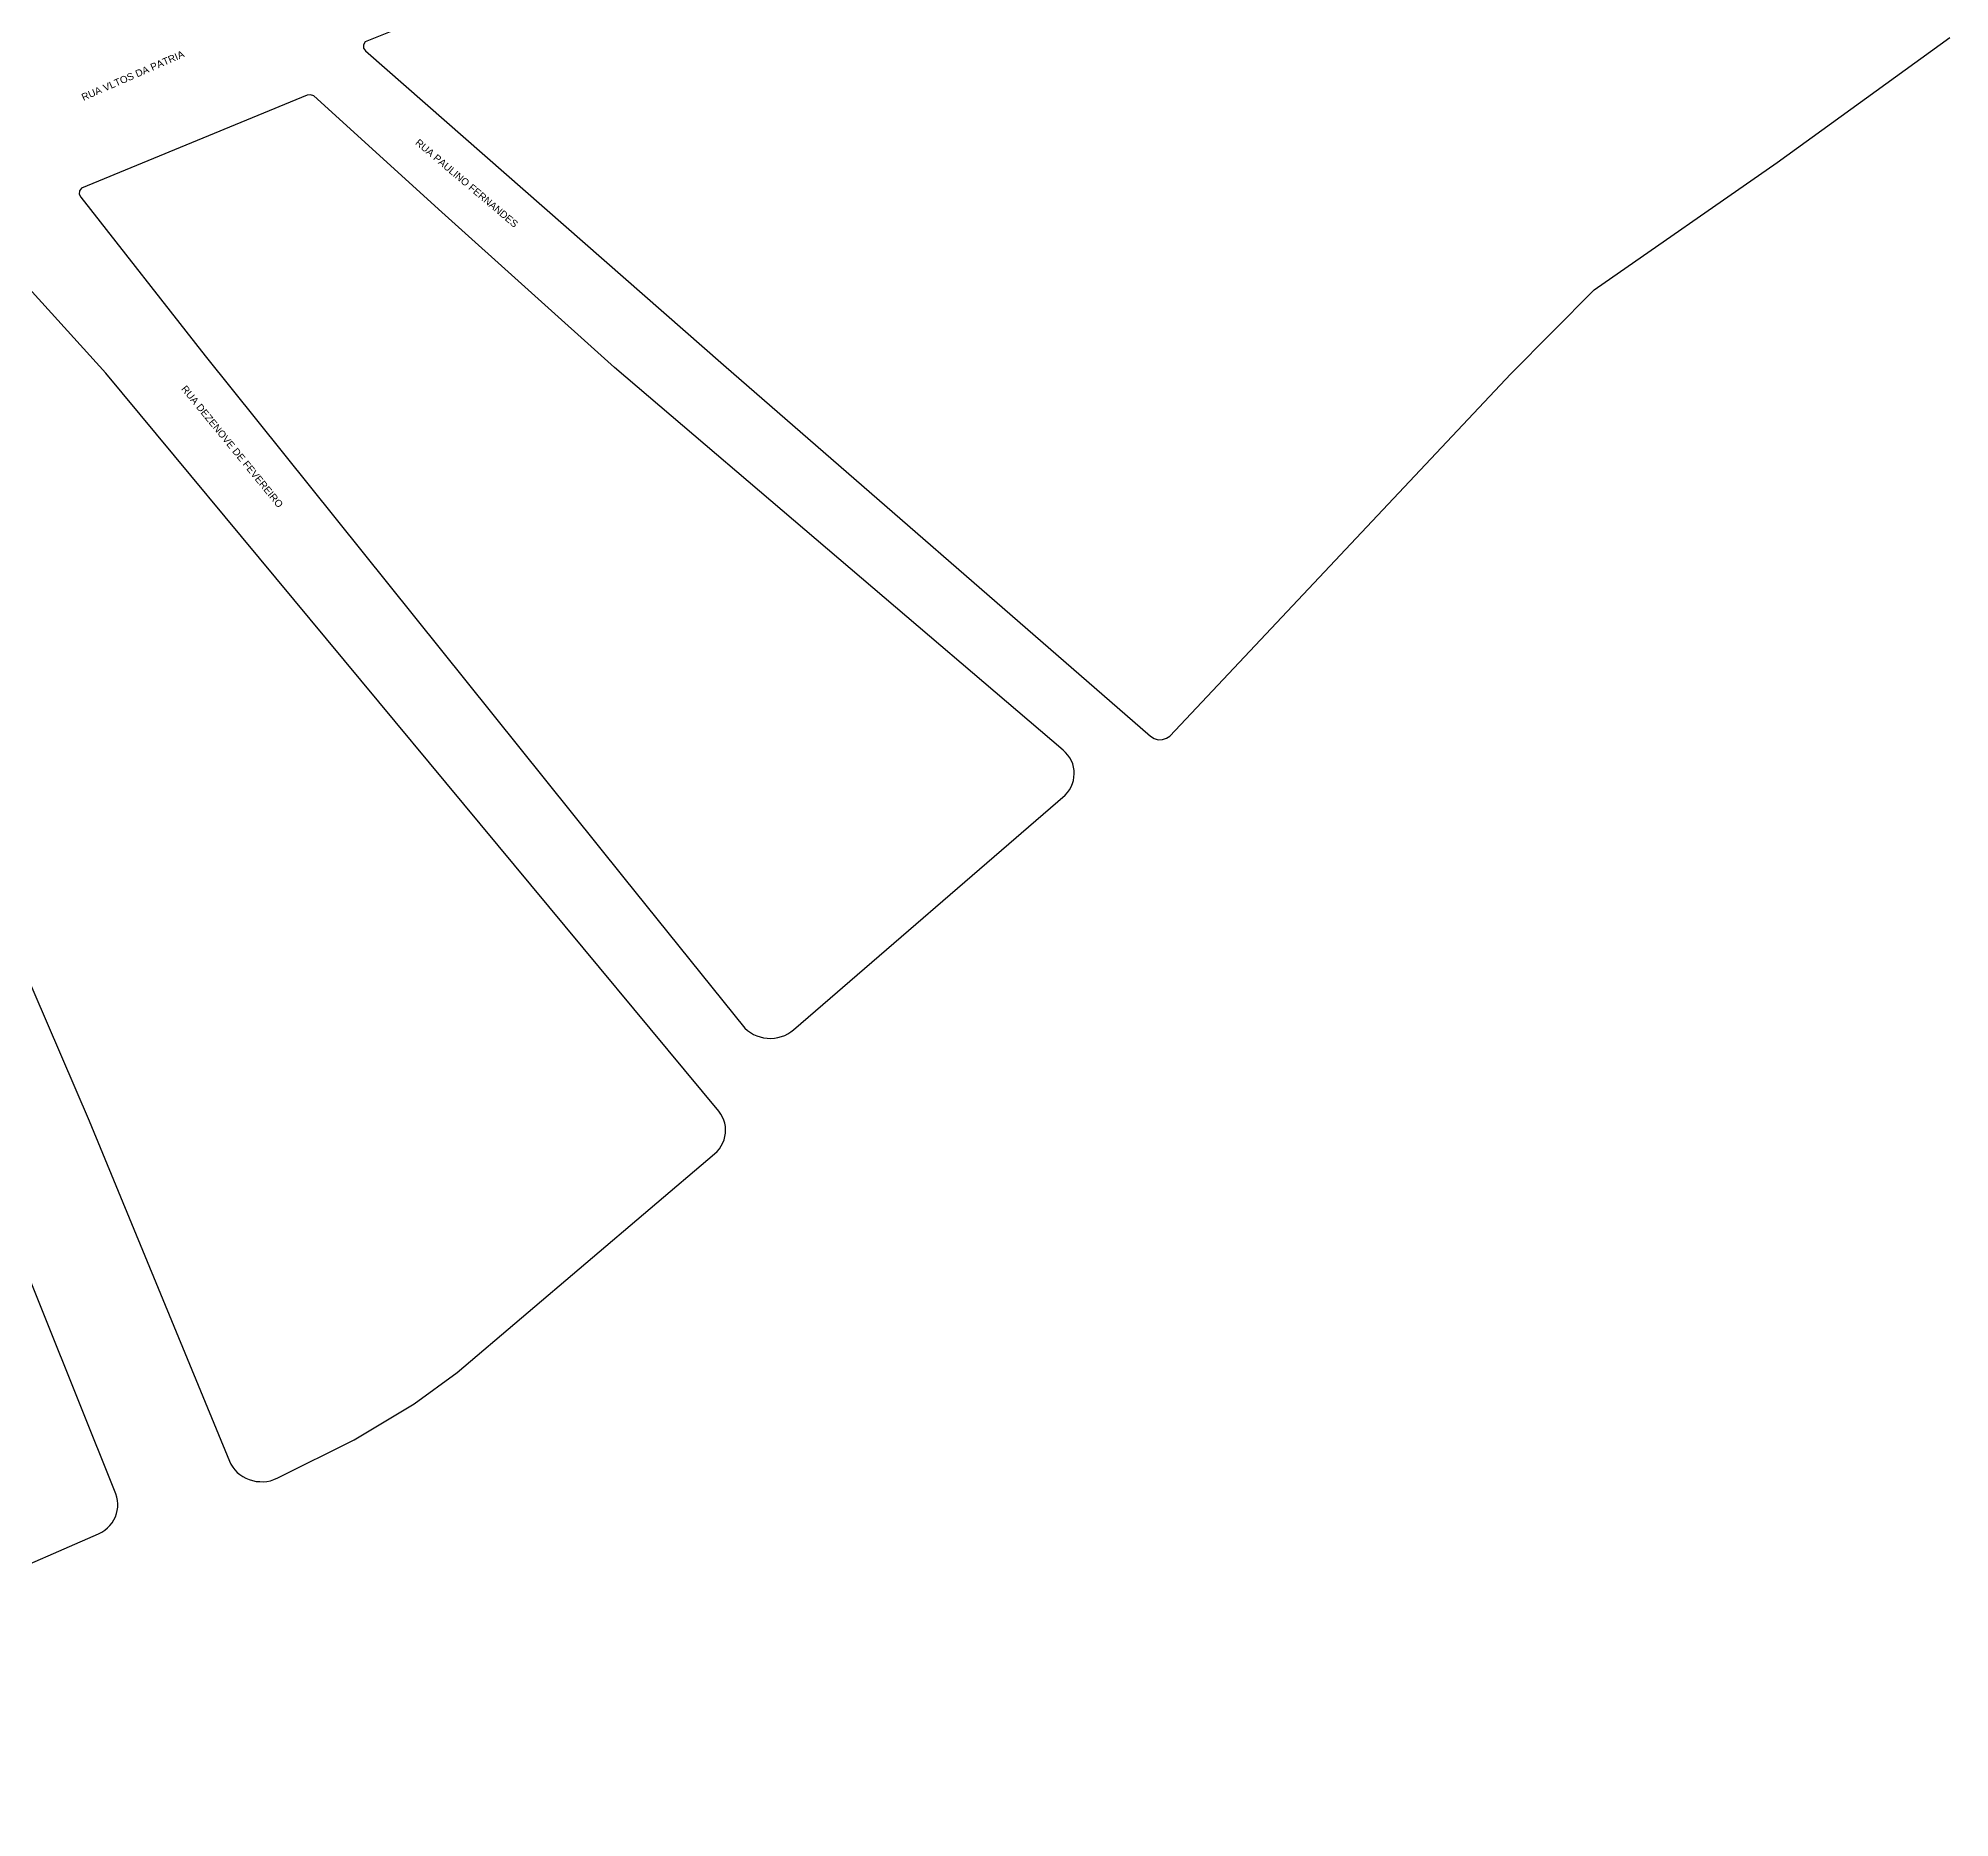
# Model space of a CAD drawing. Header units: millimetres. Extents: x 588718 to 589579, y 9715374 to 9716002.
# Drawn here: x 589258.4 to 589552.6, y 9715424.9 to 9715698.8 of the extents above; entities that cross this region are included whole.
import ezdxf

# ---------------------------------------------------------------- set-up
doc = ezdxf.new("R2010")
doc.units = ezdxf.units.MM
doc.layers.add('QUADRA', color=7, linetype='Continuous')
doc.layers.add('Segmento Logradouro Texto', color=238, linetype='Continuous', lineweight=0)
doc.styles.add('DIGICADE', font='arial.ttf')

msp = doc.modelspace()

# ---------------------------------------------------------------- linework, layer by layer
at = {"layer": 'QUADRA'}
for points in [[(589327.18, 9715705.66), (589308.72, 9715698.22), (589308.46, 9715697.78), (589308.46, 9715697.27), (589308.76, 9715696.83), (589308.76, 9715696.83), (589363.86, 9715648.49), (589429.61, 9715591.33), (589430.15, 9715590.98), (589430.79, 9715590.81), (589431.46, 9715590.83), (589432.08, 9715591.03), (589432.55, 9715591.35), (589485.07, 9715647.14), (589497.91, 9715660.07), (589526.05, 9715679.66), (589552.63, 9715698.9)], [(589327.18, 9715705.66), (589308.72, 9715698.22), (589308.46, 9715697.78), (589308.46, 9715697.27), (589308.76, 9715696.83), (589308.76, 9715696.83), (589363.86, 9715648.49), (589429.61, 9715591.33), (589430.15, 9715590.98), (589430.79, 9715590.81), (589431.46, 9715590.83), (589432.08, 9715591.03), (589432.55, 9715591.35), (589485.07, 9715647.14), (589497.91, 9715660.07), (589526.05, 9715679.66), (589552.63, 9715698.9)], [(589218.89, 9715642.14), (589266.23, 9715532.12), (589287.82, 9715479.74), (589288.03, 9715479.28), (589288.32, 9715478.83), (589288.64, 9715478.42), (589289.01, 9715478.03), (589289.42, 9715477.69), (589289.87, 9715477.38), (589290.35, 9715477.13), (589290.86, 9715476.92), (589291.39, 9715476.76), (589291.93, 9715476.65), (589292.48, 9715476.6), (589293.03, 9715476.59), (589293.59, 9715476.65), (589294.13, 9715476.75), (589294.65, 9715476.91), (589295.28, 9715477.18), (589307.02, 9715483.03), (589316.27, 9715488.57), (589322.89, 9715493.38), (589362.51, 9715527.07), (589362.89, 9715527.44), (589363.24, 9715527.85), (589363.53, 9715528.28), (589363.77, 9715528.75), (589363.96, 9715529.22), (589364.09, 9715529.72), (589364.17, 9715530.23), (589364.2, 9715530.75), (589364.16, 9715531.26), (589364.06, 9715531.77), (589363.91, 9715532.25), (589363.7, 9715532.73), (589363.44, 9715533.19), (589363.13, 9715533.62), (589268.82, 9715647.2), (589249.99, 9715667.89)], [(589167.55, 9715424.86), (589267.69, 9715468.59), (589268.18, 9715468.85), (589268.63, 9715469.14), (589269.05, 9715469.48), (589269.43, 9715469.87), (589269.75, 9715470.28), (589270.04, 9715470.72), (589270.27, 9715471.18), (589270.44, 9715471.68), (589270.56, 9715472.18), (589270.63, 9715472.68), (589270.64, 9715473.2), (589270.59, 9715473.71), (589270.47, 9715474.21), (589270.31, 9715474.71), (589208.64, 9715628.51)]]:
    msp.add_lwpolyline(points, dxfattribs=at)
msp.add_lwpolyline([(589264.95, 9715674.32), (589284.08, 9715649.9), (589348.52, 9715569.53), (589367.17, 9715546.4), (589367.57, 9715546.04), (589368.01, 9715545.72), (589368.48, 9715545.45), (589368.98, 9715545.22), (589369.5, 9715545.05), (589370.04, 9715544.93), (589370.59, 9715544.86), (589371.15, 9715544.83), (589371.7, 9715544.87), (589372.25, 9715544.96), (589372.78, 9715545.1), (589373.29, 9715545.29), (589373.78, 9715545.54), (589374.24, 9715545.82), (589374.67, 9715546.15), (589416.45, 9715582.28), (589416.8, 9715582.67), (589417.12, 9715583.11), (589417.37, 9715583.56), (589417.57, 9715584.04), (589417.72, 9715584.53), (589417.81, 9715585.04), (589417.85, 9715585.55), (589417.83, 9715586.06), (589417.75, 9715586.57), (589417.62, 9715587.07), (589417.42, 9715587.55), (589417.17, 9715588.01), (589416.88, 9715588.45), (589416.53, 9715588.85), (589416.14, 9715589.22), (589347.08, 9715648.12), (589320.52, 9715672), (589300.81, 9715689.89), (589300.3, 9715690.08), (589299.76, 9715690), (589265.07, 9715675.71), (589264.76, 9715675.29), (589264.71, 9715674.78), (589264.95, 9715674.32)], close=True, dxfattribs=at)
msp.add_lwpolyline([(589264.95, 9715674.32), (589284.08, 9715649.9), (589348.52, 9715569.53), (589367.17, 9715546.4), (589367.57, 9715546.04), (589368.01, 9715545.72), (589368.48, 9715545.45), (589368.98, 9715545.22), (589369.5, 9715545.05), (589370.04, 9715544.93), (589370.59, 9715544.86), (589371.15, 9715544.83), (589371.7, 9715544.87), (589372.25, 9715544.96), (589372.78, 9715545.1), (589373.29, 9715545.29), (589373.78, 9715545.54), (589374.24, 9715545.82), (589374.67, 9715546.15), (589416.45, 9715582.28), (589416.8, 9715582.67), (589417.12, 9715583.11), (589417.37, 9715583.56), (589417.57, 9715584.04), (589417.72, 9715584.53), (589417.81, 9715585.04), (589417.85, 9715585.55), (589417.83, 9715586.06), (589417.75, 9715586.57), (589417.62, 9715587.07), (589417.42, 9715587.55), (589417.17, 9715588.01), (589416.88, 9715588.45), (589416.53, 9715588.85), (589416.14, 9715589.22), (589347.08, 9715648.12), (589320.52, 9715672), (589300.81, 9715689.89), (589300.3, 9715690.08), (589299.76, 9715690), (589265.07, 9715675.71), (589264.76, 9715675.29), (589264.71, 9715674.78), (589264.95, 9715674.32)], close=True, dxfattribs=at)

# ---------------------------------------------------------------- texts
at = {"layer": 'Segmento Logradouro Texto', "color": 5, "linetype": 'Continuous', "char_height": 1.0878, "attachment_point": 1, "style": 'DIGICADE'}
for s, insert, width, rotation in [('\\fArial|b0|i0|c0|p34;\\W1.0000000000;\\T1.0000000000;\\o\\lRUA VLTOS DA PATRIA', (589264.91, 9715690.13), 17.3645, 23.5428), ('\\fArial|b0|i0|c0|p34;\\W1.0000000000;\\T1.0000000000;\\o\\lRUA VLTOS DA PATRIA', (589264.91, 9715690.13), 17.3645, 23.5428), ('\\fArial|b0|i0|c0|p34;\\W1.0000000000;\\T1.0000000000;\\o\\lRUA PAULINO FERNANDES', (589317.03, 9715683.37), 20.3993, 319.7719), ('\\fArial|b0|i0|c0|p34;\\W1.0000000000;\\T1.0000000000;\\o\\lRUA DEZENOVE DE FEVEREIRO', (589281.18, 9715645.46), 24.0299, 309.2067)]:
    msp.add_mtext(s, dxfattribs=dict(at, insert=insert, width=width, rotation=rotation))

doc.saveas('drawing.dxf')
